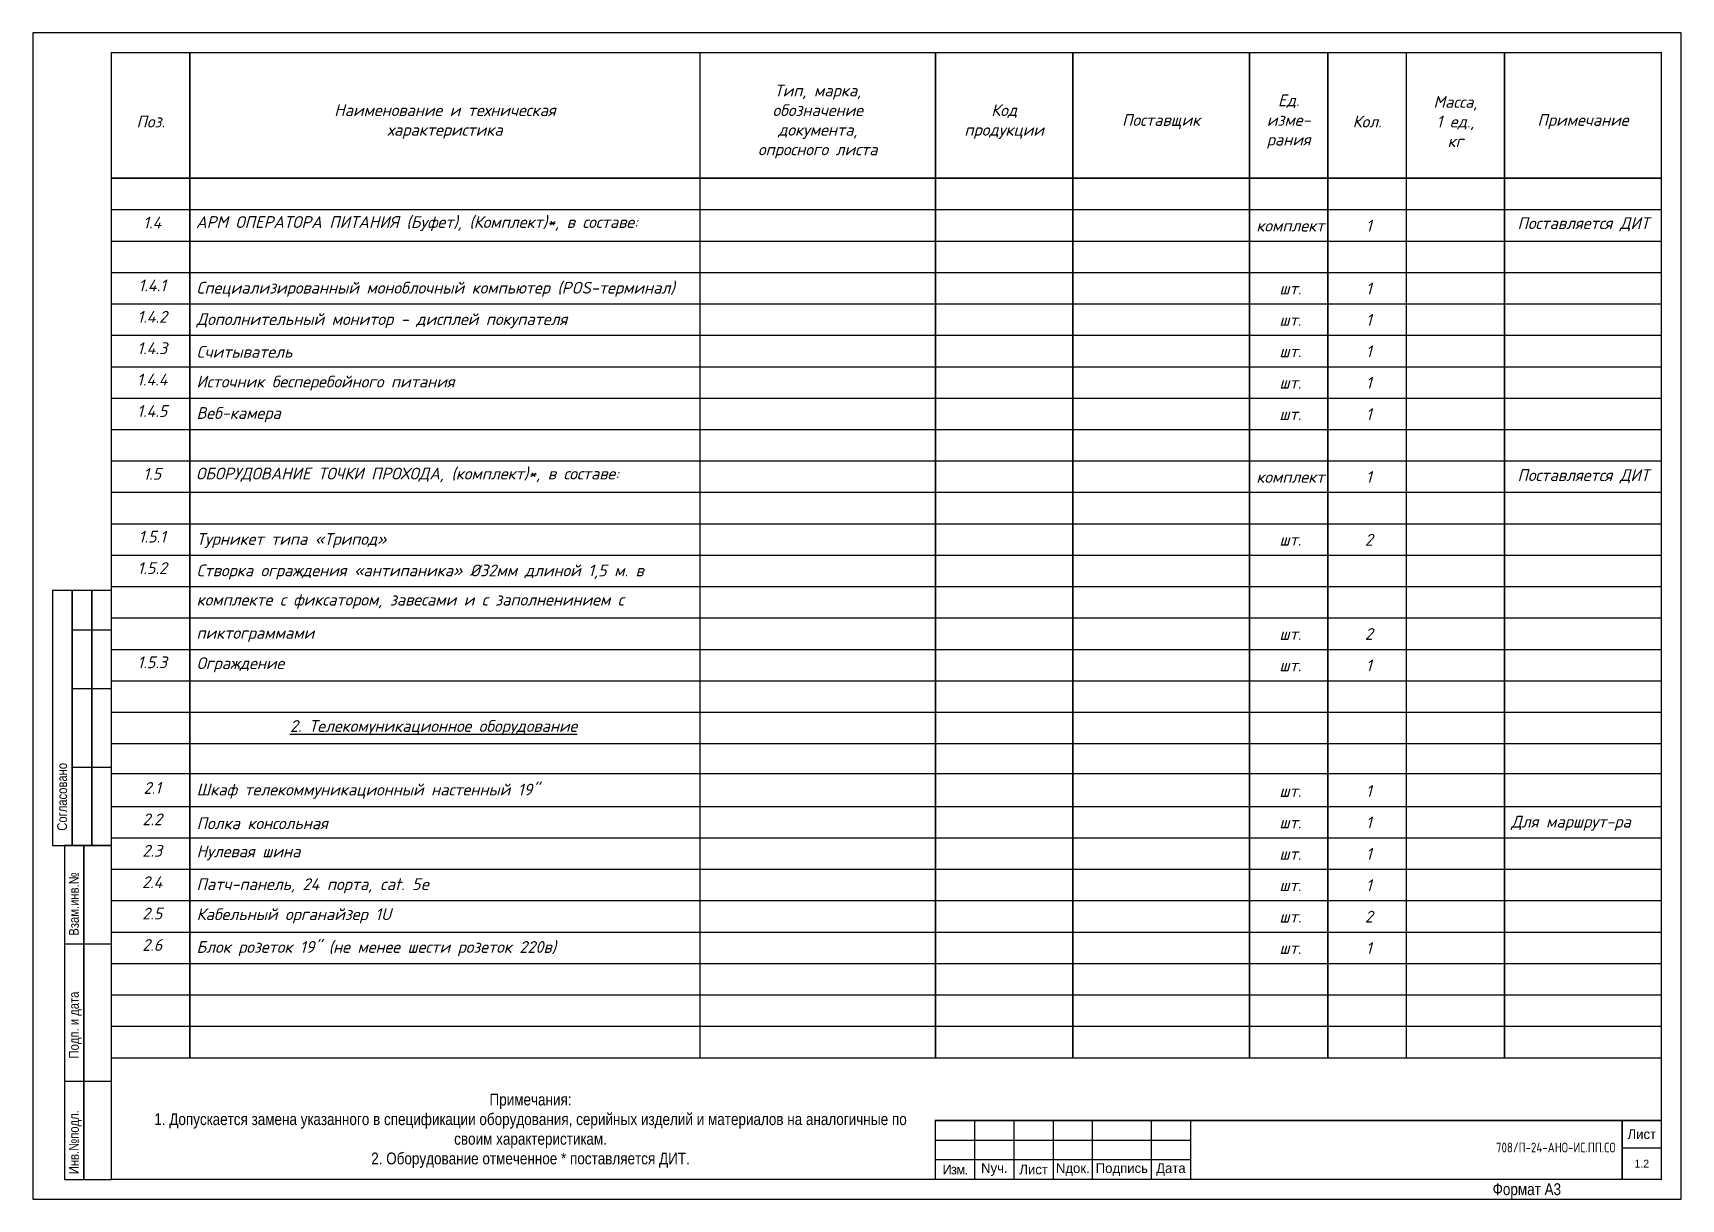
# Paper-space layout 'Спецификация (2)' of a CAD drawing. Header units: millimetres. Extents: x 1054 to 1474, y 365 to 662.
import ezdxf
from ezdxf.enums import TextEntityAlignment as Align

# ---------------------------------------------------------------- set-up
doc = ezdxf.new("R2010")
doc.units = ezdxf.units.MM
doc.linetypes.add('CONTINUA', pattern=[0])
for name, color, linetype, lineweight in [('0.7', 2, 'Continuous', 50), ('АПС', 255, 'Continuous', 30), ('Рамка', 7, 'Continuous', 30)]:
    doc.layers.add(name, color=color, linetype=linetype, lineweight=lineweight)
doc.layers.add('200-EquipBorder-2d', color=1, linetype='CONTINUA')
doc.layers.add('стена', color=20, linetype='Continuous')
doc.styles.add('Arial Narrow МОЙ', font='ARIALN.TTF', dxfattribs={"height": 2.5})
doc.styles.add('GOST 2.304 type A', font='', dxfattribs={"height": 250})
doc.styles.add('М1', font='', dxfattribs={"height": 2.5})
doc.styles.add('М2', font='', dxfattribs={"height": 4})
doc.styles.add('Основной', font='ARIALN.TTF')
doc.styles.add('хХх', font='isocpeui.ttf', dxfattribs={"height": 3})
doc.styles.get('GOST 2.304 type A').set_extended_font_data('GOST 2.304 type A')
doc.styles.get('М1').set_extended_font_data('Montserrat')
doc.styles.get('М2').set_extended_font_data('Montserrat')

# ---------------------------------------------------------------- blocks, each defined once
blk = doc.blocks.new('*U77')
for points in [[(0, 0), (420, 0), (420, 297), (0, 297)], [(5, 90), (10, 90), (10, 155), (5, 155)], [(10, 90), (15, 90), (15, 155), (10, 155)], [(15, 90), (20, 90), (20, 155), (15, 155)], [(8, 5), (13, 5), (13, 90), (8, 90)], [(13, 5), (20, 5), (20, 90), (13, 90)]]:
    blk.add_lwpolyline(points, close=True)
at = {"const_width": 0.35}
for points in [[(20, 5), (415, 5), (415, 292), (20, 292)], [(230, 20), (415, 20), (415, 5), (230, 5)]]:
    blk.add_lwpolyline(points, close=True, dxfattribs=at)
for points in [[(10, 145), (20, 145)], [(10, 130), (20, 130)], [(10, 110), (20, 110)], [(8, 65), (20, 65)], [(8, 30), (20, 30)], [(230, 15), (295, 15)], [(405, 13), (415, 13)]]:
    blk.add_lwpolyline(points)
for points in [[(240, 20), (240, 5)], [(250, 20), (250, 5)], [(260, 20), (260, 5)], [(270, 20), (270, 5)], [(285, 20), (285, 5)], [(295, 20), (295, 5)], [(405, 20), (405, 5)], [(230, 10), (295, 10)]]:
    blk.add_lwpolyline(points, dxfattribs=at)
at = {"style": 'Основной'}
for s, p in [('Согласовано', (8.68, 93.8)), ('Взам.инв.№', (11.68, 67.07)), ('Подп. и дата', (11.68, 35.79)), ('Инв.№подл.', (11.68, 6.31))]:
    blk.add_text(s, height=2.5, rotation=90, dxfattribs=at).set_placement(p)
at = {"char_height": 2.5, "attachment_point": 5, "style": 'М1'}
for s, insert, width in [('Лист', (410, 16.5), 10.0005), ('{\\T0.9;Изм.}', (235, 7.5), 10), ('Nуч.', (245, 7.5), 10), ('Лист', (255, 7.5), 10), ('Nдок.', (265, 7.5), 10), ('Подпись', (277.5, 7.5), 15), ('Дата', (290, 7.5), 10)]:
    blk.add_mtext(s, dxfattribs=dict(at, insert=insert, width=width))
for tag, height, style, p in [('ГРАФА_1Ф6', 4, 'М2', (355, 12.5)), ('ГРАФА_7Ф6', 2, 'М1', (410, 9))]:
    blk.add_attdef(tag, text='', height=height, dxfattribs=dict(style=style)).set_placement(p, align=Align.MIDDLE_CENTER)
at = {"style": 'Основной'}
for tag, p in [('СВОЙСТВА_2', (389.35, 2.5)), ('ФОРМАТ', (371.99, 2.5))]:
    blk.add_attdef(tag, text='', height=3, dxfattribs=at).set_placement(p, align=Align.MIDDLE_LEFT)

psp = doc.layouts.new('Спецификация (2)')

# ---------------------------------------------------------------- linework, layer by layer
at = {"layer": 'Рамка', "lineweight": 30}
for p, q in [((1074.06, 600.56), (1319.06, 600.56)), ((1074.06, 592.56), (1319.06, 592.56)), ((1074.06, 584.56), (1319.06, 584.56)), ((1074.06, 576.56), (1319.06, 576.56)), ((1074.06, 568.56), (1319.06, 568.56)), ((1074.06, 560.56), (1319.06, 560.56)), ((1074.06, 552.56), (1319.06, 552.56)), ((1074.06, 552.56), (1319.06, 552.56)), ((1074.06, 544.56), (1319.06, 544.56))]:
    psp.add_line(p, q, dxfattribs=at)
at = {"layer": 'Рамка', "lineweight": 30, "const_width": 0.4}
for points in [[(1094.06, 656.56), (1094.06, 400.56)], [(1224.06, 656.56), (1224.06, 400.56)], [(1284.06, 656.56), (1284.06, 400.56)], [(1319.06, 656.56), (1319.06, 400.56)], [(1364.06, 656.56), (1364.06, 400.56)], [(1384.06, 656.56), (1384.06, 400.56)], [(1404.06, 656.56), (1404.06, 400.56)], [(1429.06, 656.56), (1429.06, 400.56)], [(1074.06, 624.56), (1469.06, 624.56)], [(1074.06, 616.56), (1469.06, 616.56)]]:
    psp.add_lwpolyline(points, dxfattribs=at)
at = {"layer": 'Рамка', "lineweight": 30}
for points in [[(1074.06, 608.56), (1469.06, 608.56)], [(1319.06, 600.56), (1469.06, 600.56)], [(1319.06, 592.56), (1469.06, 592.56)], [(1319.06, 584.56), (1469.06, 584.56)], [(1319.06, 576.56), (1469.06, 576.56)], [(1319.06, 568.56), (1469.06, 568.56)], [(1319.06, 560.56), (1469.06, 560.56)], [(1319.06, 552.56), (1469.06, 552.56)], [(1319.06, 544.56), (1469.06, 544.56)], [(1074.06, 536.56), (1469.06, 536.56)], [(1074.06, 528.56), (1469.06, 528.56)], [(1074.06, 520.56), (1469.06, 520.56)], [(1074.06, 512.56), (1469.06, 512.56)], [(1074.06, 504.56), (1469.06, 504.56)], [(1074.06, 496.56), (1469.06, 496.56)], [(1074.06, 488.56), (1469.06, 488.56)], [(1074.06, 480.56), (1469.06, 480.56)], [(1074.19, 472.93), (1469.19, 472.93)], [(1074.06, 464.56), (1469.06, 464.56)], [(1074.06, 456.56), (1469.06, 456.56)], [(1074.06, 448.56), (1469.06, 448.56)], [(1074.06, 440.56), (1469.06, 440.56)], [(1074.06, 432.56), (1469.06, 432.56)], [(1074.06, 424.56), (1469.06, 424.56)], [(1074.06, 416.56), (1469.06, 416.56)], [(1074.06, 408.56), (1469.06, 408.56)], [(1074.06, 400.56), (1469.06, 400.56)]]:
    psp.add_lwpolyline(points, dxfattribs=at)

# ---------------------------------------------------------------- block references
ref = psp.add_blockref('*U77', (1054.06, 364.56))
ref.add_attrib('ГРАФА_7Ф6', '1.2', dxfattribs={"height": 2, "style": 'М1'}).set_placement((1464.06, 373.56), align=Align.MIDDLE_CENTER)
ref.add_attrib('ФОРМАТ', 'Формат А3', dxfattribs={"height": 3, "style": 'Основной'}).set_placement((1426.05, 367.06), align=Align.MIDDLE_LEFT)

# ---------------------------------------------------------------- texts
at = {"layer": '0.7', "color": 0, "lineweight": 30, "char_height": 3, "style": 'хХх'}
for s, insert, width, attachment_point in [('\\pt6;Тип, марка,\\Pобозначение\\Pдокумента,\\Pопросного листа', (1254.06, 638.99), 60, 5), ('\\pt6;Наименование и техническая\\Pхарактеристика', (1159.06, 638.99), 130, 5), ('\\pt6;Код \\Pпродукции', (1301.56, 638.99), 35, 5), ('\\pt6;Ед.\\Pизме-\\Pрания', (1374.06, 638.99), 20, 5), ('\\pt6;Масса,\\P1 ед.,\\Pкг', (1416.56, 638.99), 25, 5), ('\\pt6;Поз.', (1084.06, 638.99), 20, 5), ('\\pt6;Поставщик', (1341.56, 638.99), 45, 5), ('\\pt0;Кол.', (1394.06, 638.99), 20, 5), ('\\pt6;Примечание', (1449.06, 638.99), 40, 5), ('\\pt6;1.4', (1084.45, 613.26), 20, 5), ('\\pt6;АРМ ОПЕРАТОРА ПИТАНИЯ (Буфет), (Комплект)*, в составе:', (1095.62, 612.99), 129, 4), ('\\pt6;1', (1394.5, 612.48), 20, 5), ('\\pt6;Поставляется ДИТ', (1449.15, 612.81), 41.2198, 5), ('\\pt6;{\\fISOCPEUR|b0|i1|c204|p34;комплект}', (1374.5, 612.48), 20, 5), ('\\pt6;1.4.1', (1084.45, 597.26), 20, 5), ('\\pt6;Специализированный моноблочный компьютер (POS-терминал) ', (1095.75, 596.26), 129, 4), ('\\pt6;шт.', (1374.5, 596.48), 20, 5), ('\\pt6;1', (1394.5, 596.48), 20, 5), ('\\pt6;1.4.2', (1084.45, 589.26), 20, 5), ('\\pt6;Дополнительный монитор - дисплей покупателя', (1095.76, 588.26), 129, 4), ('\\pt6;шт.', (1374.5, 588.48), 20, 5), ('\\pt6;1', (1394.5, 588.48), 20, 5), ('\\pt6;1.4.3', (1084.45, 581.26), 20, 5), ('\\pt6;Считыватель', (1095.76, 580.35), 129, 4), ('\\pt6;шт.', (1374.5, 580.48), 20, 5), ('\\pt6;1', (1394.5, 580.48), 20, 5), ('\\pt6;1.4.4', (1084.45, 573.26), 20, 5), ('\\pt6;Источник бесперебойного питания ', (1095.72, 572.35), 129, 4), ('\\pt6;шт.', (1374.5, 572.48), 20, 5), ('\\pt6;1', (1394.5, 572.48), 20, 5), ('\\pt6;1.4.5', (1084.45, 565.26), 20, 5), ('\\pt6;Веб-камера', (1095.72, 564.35), 129, 4), ('\\pt6;шт.', (1374.5, 564.48), 20, 5), ('\\pt6;1', (1394.5, 564.48), 20, 5), ('\\pt6;1.5', (1084.45, 549.26), 20, 5), ('\\pt6;ОБОРУДОВАНИЕ ТОЧКИ ПРОХОДА, (комплект)*, в составе:', (1095.62, 548.99), 129, 4), ('\\pt6;Поставляется ДИТ', (1449.15, 548.63), 41.2198, 5), ('\\pt6;{\\fISOCPEUR|b0|i1|c204|p34;комплект}', (1374.5, 548.48), 20, 5), ('\\pt6;1', (1394.5, 548.48), 20, 5), ('\\pt6;1.5.1', (1084.45, 533.26), 20, 5), ('\\pt6;Турникет типа «Трипод» ', (1095.75, 532.26), 129, 4), ('\\pt6;2', (1394.5, 532.48), 20, 5), ('\\pt6;шт.', (1374.5, 532.48), 20, 5), ('\\pt6;1.5.2', (1084.45, 525.26), 20, 5), ('\\pt6;Створка ограждения «антипаника» Ø32мм длиной 1,5 м. в ', (1095.76, 524.26), 129, 4), ('\\pt6;комплекте с фиксатором, завесами и с заполненинием с ', (1095.76, 516.8), 129, 4), ('\\pt6;пиктограммами ', (1095.72, 508.35), 129, 4), ('\\pt6;шт.', (1374.5, 508.48), 20, 5), ('\\pt6;2', (1394.5, 508.48), 20, 5), ('\\pt6;1.5.3', (1084.45, 501.26), 20, 5), ('\\pt6;Ограждение', (1095.76, 500.63), 129, 4), ('\\pt6;шт.', (1374.5, 500.48), 20, 5), ('\\pt6;1', (1394.5, 500.48), 20, 5), ('\\pt6;{\\L2. Телекомуникационное оборудование}', (1156.16, 484.63), 130, 5), ('\\pt6;2.1', (1084.45, 469.26), 20, 5), ('\\pt6;Шкаф телекоммуникационный нас{\\C256;\\c0;тенный 19"}', (1095.75, 468.43), 129, 4), ('\\pt6;шт.', (1374.5, 468.48), 20, 5), ('\\pt6;1', (1394.5, 468.48), 20, 5), ('\\pt6;2.2', (1084.45, 461.26), 20, 5), ('\\pt6;Для маршрут-ра', (1430.76, 460.26), 129, 4), ('\\pt6;Полка консольная', (1095.76, 460.26), 129, 4), ('\\pt6;шт.', (1374.5, 460.48), 20, 5), ('\\pt6;1', (1394.5, 460.48), 20, 5), ('\\pt6;2.3', (1084.45, 453.26), 20, 5), ('\\pt6;Нулевая шина', (1095.76, 452.69), 129, 4), ('\\pt6;1', (1394.5, 452.48), 20, 5), ('\\pt6;шт.', (1374.5, 452.48), 20, 5), ('\\pt6;2.4', (1084.45, 445.26), 20, 5), ('\\pt6;Патч-панель, 24 порта, cat. 5e', (1095.72, 444.35), 129, 4), ('\\pt6;1', (1394.5, 444.48), 20, 5), ('\\pt6;шт.', (1374.5, 444.48), 20, 5), ('\\pt6;2.5', (1084.45, 437.26), 20, 5), ('\\pt6;Кабельный органайзер 1U', (1095.76, 436.69), 129, 4), ('\\pt6;шт.', (1374.5, 436.48), 20, 5), ('\\pt6;2', (1394.5, 436.48), 20, 5), ('\\pt6;2.6', (1084.45, 429.26), 20, 5), ('\\pt6;шт.', (1374.5, 428.48), 20, 5), ('\\pt6;1', (1394.5, 428.48), 20, 5)]:
    psp.add_mtext(s, dxfattribs=dict(at, insert=insert, width=width, attachment_point=attachment_point))
at = {"layer": '200-EquipBorder-2d', "color": 0, "lineweight": 30, "insert": (1095.72, 428.35), "char_height": 3, "width": 129, "attachment_point": 4, "style": 'хХх'}
psp.add_mtext('\\pt6;Блок розет{\\C256;\\c0;ок 19" (не менее шести розеток 220в)}', dxfattribs=at)
at = {"layer": 'АПС', "color": 7, "lineweight": 25, "ltscale": 100, "insert": (1180.86, 391.39), "char_height": 3, "width": 208.423, "attachment_point": 2, "style": 'Arial Narrow МОЙ'}
psp.add_mtext('Примечания:\\P1.^IДопускается замена указанного в спецификации оборудования, серийных изделий и материалов на аналогичные по \\Pсвоим характеристикам.\\P2.^IОборудование отмеченное * поставляется ДИТ.', dxfattribs=at)
at = {"layer": 'стена', "color": 18, "true_color": 0x000000, "insert": (1426.9, 378.93), "char_height": 2.5, "width": 38.5147, "attachment_point": 1, "style": 'GOST 2.304 type A'}
psp.add_mtext('708/П-24-АНО-ИС.ПП.СО', dxfattribs=at)

doc.saveas('drawing.dxf')
